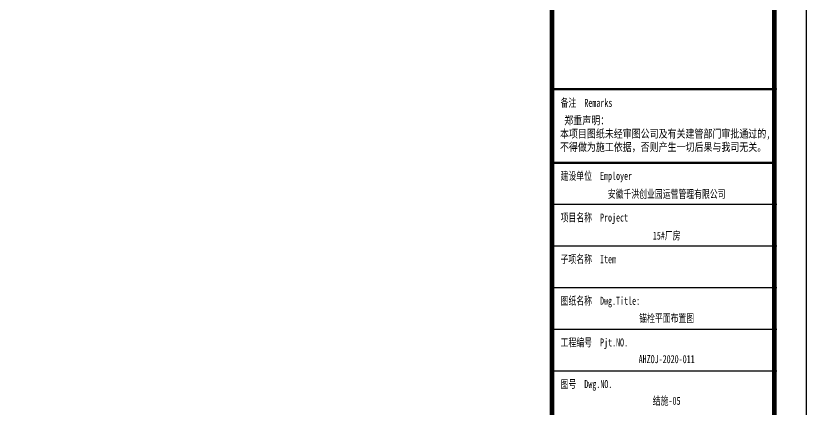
# Model space of a CAD drawing. Extents: x 177291 to 1288761, y 177638 to 322898.
# Drawn here: x 564946 to 591322, y 194640 to 207771 of the extents above; entities that cross this region are included whole.
import ezdxf
from ezdxf.enums import TextEntityAlignment as Align

# ---------------------------------------------------------------- set-up
doc = ezdxf.new("R2010")
doc.units = 0
doc.header["$LTSCALE"] = 1000
doc.layers.add('PUB_TITLE', color=4, linetype='Continuous')
doc.styles.add('_gyy_title_ST', font='', dxfattribs={"width": 0.8})
doc.styles.get('_gyy_title_ST').set_extended_font_data('SimSun')

msp = doc.modelspace()

# ---------------------------------------------------------------- linework, layer by layer
at = {"layer": 'PUB_TITLE'}
for p, q in [((590339.76, 205318.52), (582856.61, 205318.52)), ((590339.76, 201470.04), (582856.61, 201470.04)), ((590339.76, 200080.32), (582856.61, 200080.32)), ((590339.76, 198690.59), (582856.61, 198690.59)), ((590339.76, 197300.86), (582856.61, 197300.86)), ((590339.76, 195911.13), (582856.61, 195911.13))]:
    msp.add_line(p, q, dxfattribs=at)
msp.add_lwpolyline([(502124.53, 240960.27), (591321.91, 240960.27), (591321.91, 177959.98), (502124.53, 177959.98)], close=True, dxfattribs=at)
at = {"layer": 'PUB_TITLE', "const_width": 159.09}
for points in [[(504776.06, 179020.59), (504776.06, 239899.66), (590261.3, 239899.66), (590261.3, 179020.59)], [(582837.02, 239899.66), (590261.3, 239899.66), (590261.3, 179020.59), (582837.02, 179020.59)]]:
    msp.add_lwpolyline(points, close=True, dxfattribs=at)
at = {"layer": 'PUB_TITLE', "const_width": 74.83}
for points in [[(582856.61, 205318.52), (590339.76, 205318.52)], [(582856.61, 202859.77), (590339.76, 202859.77)]]:
    msp.add_lwpolyline(points, dxfattribs=at)

# ---------------------------------------------------------------- texts
at = {"layer": 'PUB_TITLE', "style": '_gyy_title_ST', "width": 0.7}
for s, height, p in [('备注  Remarks', 267.2551, (583127.12, 204732.42)), ('建设单位  Employer', 267.2551, (583127.12, 202293.19)), ('项目名称  Project', 267.2551, (583127.12, 200903.46)), ('子项名称  Item', 267.255, (583127.12, 199513.74)), ('图纸名称  Dwg.Title:', 267.2551, (583127.12, 198124.01)), ('工程编号  Pjt.NO.', 267.2551, (583127.12, 196734.28)), ('图号  Dwg.NO.', 267.2551, (583127.12, 195344.55))]:
    msp.add_text(s, height=height, dxfattribs=at).set_placement(p)
at = {"layer": 'PUB_TITLE', "color": 2, "style": '_gyy_title_ST', "width": 0.7}
for s, height, p in [('安徽千洪创业园运营管理有限公司', 267.2551, (586665.49, 201689.78)), ('15#厂房', 267.255, (586665.49, 200300.05))]:
    msp.add_text(s, height=height, dxfattribs=at).set_placement(p, align=Align.CENTER)
at = {"layer": 'PUB_TITLE', "color": 6, "style": '_gyy_title_ST', "width": 0.7}
for s, height, p in [('锚栓平面布置图', 267.255, (586665.49, 197545.27)), ('AHZOJ-2020-011', 267.2551, (586665.49, 196177.52))]:
    msp.add_text(s, height=height, dxfattribs=at).set_placement(p, align=Align.CENTER)
at = {"layer": 'PUB_TITLE', "color": 7, "style": '_gyy_title_ST', "width": 0.7}
msp.add_text('结施-05', height=267.255, dxfattribs=at).set_placement((586665.49, 194787.79), align=Align.CENTER)
at = {"layer": 'PUB_TITLE', "insert": (583104.78, 204414.76), "char_height": 267.2551, "width": 8552.1722, "attachment_point": 1, "style": '_gyy_title_ST'}
msp.add_mtext(' 郑重声明：\\P本项目图纸未经审图公司及有关建管部门审批通过的,\\P不得做为施工依据，否则产生一切后果与我司无关。', dxfattribs=at)

doc.saveas('drawing.dxf')
